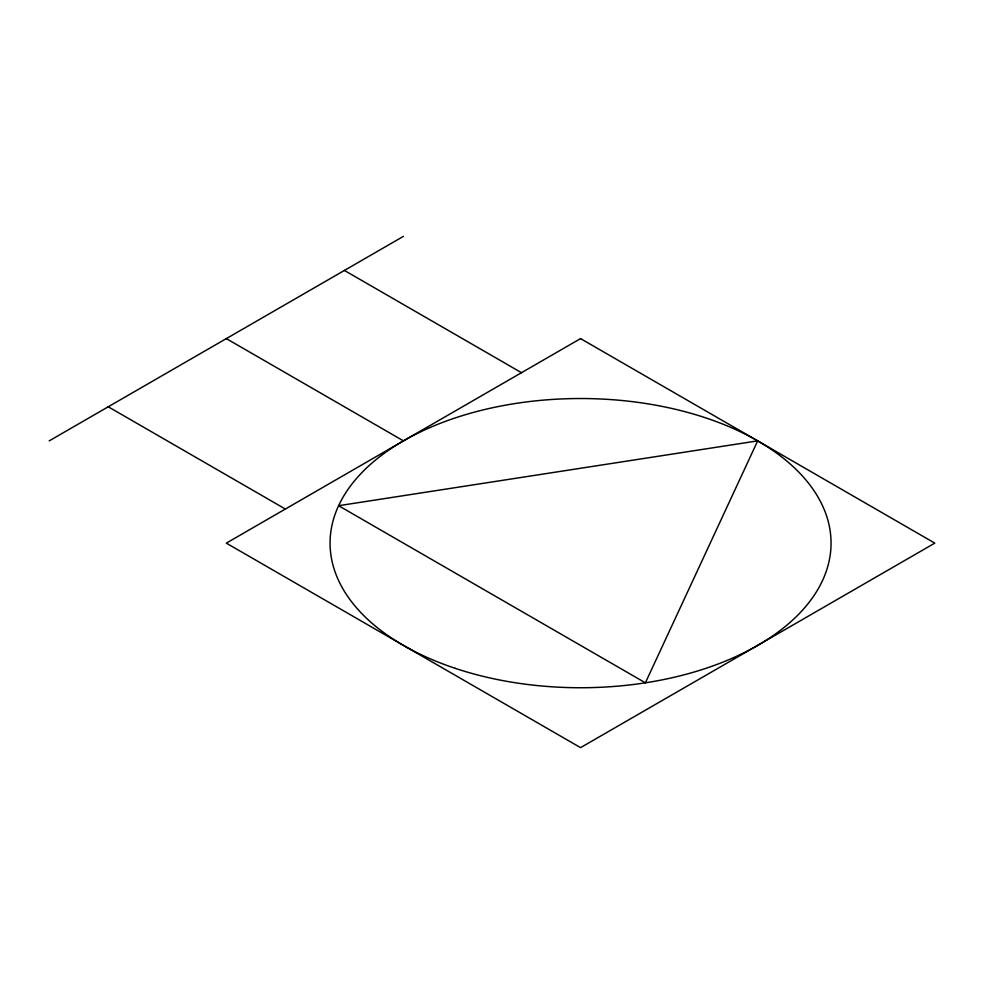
<?xml version="1.0" encoding="UTF-8"?>
<svg xmlns="http://www.w3.org/2000/svg" width="984" height="984" viewBox="0 0 984 984"><rect width="100%" height="100%" fill="white"/><g stroke="black" fill="none" stroke-linecap="round" stroke-linejoin="round"><path stroke-width="1.48" d="M49.2 440.869L403.44 236.357M344.4 270.44L521.52 372.702M226.32 338.607L403.44 440.869M108.24 406.786L285.36 509.048M757.68 440.869L645.393 682.822L338.607 505.702L757.68 440.869M580.56 338.607L226.32 543.131L580.56 747.643L934.8 543.131L580.56 338.607M455.321 668.37A250.489 144.611 0 0 0 831.049 543.131A250.489 144.611 0 0 0 455.321 417.892A250.489 144.611 0 0 0 455.321 668.37"/></g></svg>
